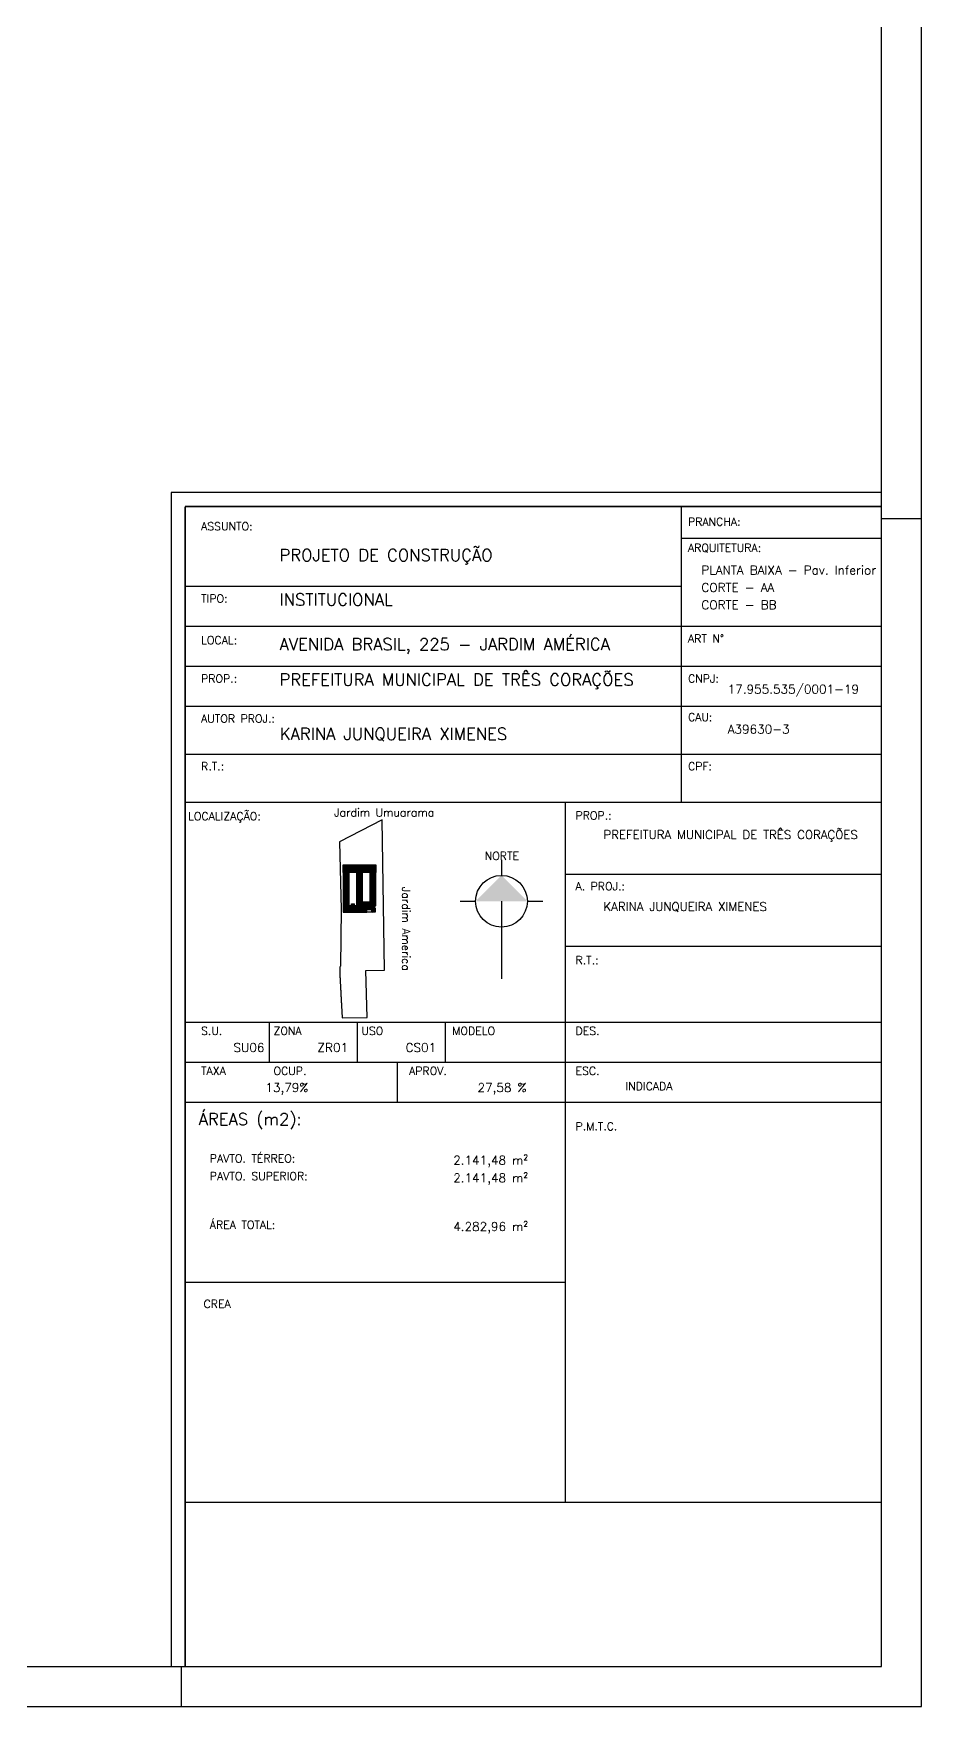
# Model space of a CAD drawing. Header units: inches. Extents: x 1211 to 1586, y 4594 to 4984.
# Drawn here: x 1363.74 to 1385.93, y 4593.59 to 4635.41 of the extents above; entities that cross this region are included whole.
import ezdxf

# ---------------------------------------------------------------- set-up
doc = ezdxf.new("R2010")
doc.units = ezdxf.units.IN
doc.header["$MEASUREMENT"] = 0
doc.linetypes.add('CERCA', pattern=[9.4, 8, -0.7, 0, -0.7])
for name, color, linetype in [('0.4', 8, 'Continuous'), ('0.8', 8, 'Continuous'), ('1', 1, 'Continuous'), ('Block2', 2, 'Continuous'), ('LINHAS', 2, 'Continuous'), ('PORTAS', 1, 'Continuous'), ('S2MARGF', 4, 'Continuous'), ('S2MARGG', 13, 'Continuous'), ('TEXTO', 8, 'Continuous')]:
    doc.layers.add(name, color=color, linetype=linetype)
doc.styles.add('ROMANS', font='romans', dxfattribs={"height": 0.2})

# ---------------------------------------------------------------- blocks, each defined once
blk = doc.blocks.new('Norte02')
at = {"layer": 'Block2'}
for p, q in [((0, 983), (0, 855)), ((-342, 641), (-214, 641)), ((0, 641), (0, 0)), ((214, 641), (342, 641))]:
    blk.add_line(p, q, dxfattribs=at)
blk.add_circle((0, 641), 214, dxfattribs=at)
blk.add_solid([(-214, 641), (0, 855), (214, 641)], dxfattribs=at)

msp = doc.modelspace()

# ---------------------------------------------------------------- hatches: boundary and pattern name
at = {"layer": '0.4'}
h = msp.add_hatch(dxfattribs=at)
h.set_pattern_fill('ANSI32,_O', color=8, scale=0.001094, angle=225)
h.set_pattern_definition([(270, (1371.986152, 4614.463634), (0.01041797, -5e-18), []), (270, (1371.982679, 4614.460161), (0.01041797, -5e-18), [])])
h.paths.add_polyline_path([(1372.2868, 4614.4379), (1372.2868, 4614.5317), (1371.4813, 4614.5317), (1371.4813, 4614.4379)])
h.paths.add_polyline_path([(1372.2868, 4614.5348), (1372.2868, 4614.6285), (1371.4813, 4614.6285), (1371.4813, 4614.5348)])
h.paths.add_polyline_path([(1372.2868, 4613.6106), (1372.2868, 4613.6965), (1371.9602, 4613.6965), (1371.9602, 4613.6106)])
h.paths.add_polyline_path([(1372.1964, 4613.6401), (1372.1618, 4613.6226), (1372.1272, 4613.6401), (1372.1618, 4613.6313)], flags=16)
h.paths.add_polyline_path([(1372.254, 4613.5519), (1372.254, 4613.6074), (1372.0696, 4613.6074), (1372.0696, 4613.5129), (1372.1867, 4613.5129), (1372.1867, 4613.5519)])
h.paths.add_polyline_path([(1372.0673, 4613.5293), (1372.0673, 4613.6051), (1371.9602, 4613.6051), (1371.4813, 4613.6051), (1371.4813, 4613.5293)])
h.paths.add_polyline_path([(1371.8089, 4613.5619), (1371.7743, 4613.5444), (1371.7397, 4613.5619), (1371.7743, 4613.5532)], flags=16)
h.paths.add_polyline_path([(1371.4813, 4613.5262), (1371.4813, 4613.4504), (1372.0673, 4613.4504), (1372.0673, 4613.5262)])
h.paths.add_polyline_path([(1371.8089, 4613.4949), (1371.7743, 4613.5036), (1371.7397, 4613.4949), (1371.7743, 4613.5124)], flags=16)
h.paths.add_polyline_path([(1372.1967, 4613.6376), (1372.1269, 4613.6376), (1372.1269, 4613.6559), (1372.1967, 4613.6559)], flags=24)
h.paths.add_polyline_path([(1372.1967, 4613.5591), (1372.1269, 4613.5591), (1372.1269, 4613.5774), (1372.1967, 4613.5774)], flags=24)
h.paths.add_polyline_path([(1371.8092, 4613.5595), (1371.7394, 4613.5595), (1371.7394, 4613.5778), (1371.8092, 4613.5778)], flags=24)
h.paths.add_polyline_path([(1371.8092, 4613.481), (1371.7394, 4613.481), (1371.7394, 4613.4993), (1371.8092, 4613.4993)], flags=24)
h.paths.add_polyline_path([(1371.919, 4614.4864), (1371.8492, 4614.4864), (1371.8492, 4614.5047), (1371.919, 4614.5047)], flags=24)
h.paths.add_polyline_path([(1371.919, 4614.565), (1371.8492, 4614.565), (1371.8492, 4614.5833), (1371.919, 4614.5833)], flags=24)
h = msp.add_hatch(dxfattribs=at)
h.set_pattern_fill('ANSI32', color=8, scale=0.001094, angle=-45)
h.set_pattern_definition([(360, (1362.159818, 4644.941748), (3e-18, 0.0104179687), []), (360, (1362.16329, 4644.938275), (3e-18, 0.0104179687), [])])
h.paths.add_polyline_path([(1372.2868, 4613.6989), (1372.2868, 4614.4332), (1372.2165, 4614.4332), (1372.2165, 4613.6989)])
h.paths.add_polyline_path([(1372.2454, 4614.055), (1372.2366, 4614.0203), (1372.2454, 4613.9857), (1372.2278, 4614.0203)], flags=16)
h.paths.add_polyline_path([(1372.2134, 4613.6989), (1372.2134, 4614.4332), (1372.1431, 4614.4332), (1372.1431, 4613.6989)])
h.paths.add_polyline_path([(1372.1783, 4614.055), (1372.1958, 4614.0203), (1372.1783, 4613.9857), (1372.187, 4614.0203)], flags=16)
h.paths.add_polyline_path([(1371.9579, 4613.6074), (1371.9579, 4614.4332), (1371.8876, 4614.4332), (1371.8876, 4613.6074)])
h.paths.add_polyline_path([(1371.9196, 4613.9857), (1371.9021, 4614.0203), (1371.9196, 4614.055), (1371.9108, 4614.0203)], flags=16)
h.paths.add_polyline_path([(1371.8845, 4613.6074), (1371.8845, 4614.4332), (1371.8142, 4614.4332), (1371.8142, 4613.6074)])
h.paths.add_polyline_path([(1371.8525, 4613.9857), (1371.8612, 4614.0203), (1371.8525, 4614.055), (1371.87, 4614.0203)], flags=16)
h.paths.add_polyline_path([(1371.6235, 4613.6074), (1371.6235, 4614.4332), (1371.554, 4614.4332), (1371.554, 4613.6074)])
h.paths.add_polyline_path([(1371.586, 4613.9857), (1371.5685, 4614.0203), (1371.586, 4614.055), (1371.5772, 4614.0203)], flags=16)
h.paths.add_polyline_path([(1371.5509, 4613.6074), (1371.5509, 4614.4332), (1371.4813, 4614.4332), (1371.4813, 4613.6074)])
h.paths.add_polyline_path([(1371.5189, 4613.9857), (1371.5276, 4614.0203), (1371.5189, 4614.055), (1371.5364, 4614.0203)], flags=16)
h.paths.add_polyline_path([(1372.2692, 4613.452), (1372.2692, 4613.5495), (1372.1906, 4613.5495), (1372.1906, 4613.4817, 0.4142136), (1372.2202, 4613.452)])
h.paths.add_polyline_path([(1372.2269, 4613.5192), (1372.2223, 4613.501), (1372.2269, 4613.4829), (1372.2177, 4613.501)], flags=16)
h.paths.add_polyline_path([(1372.2415, 4614.0554), (1372.2415, 4613.9854), (1372.2626, 4613.9854), (1372.2626, 4614.0554)], flags=24)
h.paths.add_polyline_path([(1372.1609, 4614.0554), (1372.1609, 4613.9854), (1372.1821, 4613.9854), (1372.1821, 4614.0554)], flags=24)
h.paths.add_polyline_path([(1371.9157, 4614.0554), (1371.9157, 4613.9854), (1371.9368, 4613.9854), (1371.9368, 4614.0554)], flags=24)
h.paths.add_polyline_path([(1371.8351, 4614.0554), (1371.8351, 4613.9854), (1371.8563, 4613.9854), (1371.8563, 4614.0554)], flags=24)
h.paths.add_polyline_path([(1371.5821, 4614.0554), (1371.5821, 4613.9854), (1371.6032, 4613.9854), (1371.6032, 4614.0554)], flags=24)
h.paths.add_polyline_path([(1371.5016, 4614.0554), (1371.5016, 4613.9854), (1371.5227, 4613.9854), (1371.5227, 4614.0554)], flags=24)
h.paths.add_polyline_path([(1372.2248, 4613.5194), (1372.2248, 4613.4828), (1372.2359, 4613.4828), (1372.2359, 4613.5194)], flags=24)
at = {"layer": '0.8'}
h = msp.add_hatch(dxfattribs=at)
h.set_pattern_fill('ANSI32', color=8, scale=0.002188, angle=225)
h.set_pattern_definition([(270, (1352.030484, 4681.427429), (0.0208359375, -9e-18), []), (270, (1352.023539, 4681.420483), (0.0208359375, -9e-18), [])])
h.paths.add_polyline_path([(1371.7528, 4613.6559), (1371.6864, 4613.6559), (1371.6864, 4613.6074), (1371.7528, 4613.6074)])
h.paths.add_polyline_path([(1371.7372, 4613.6314), (1371.702, 4613.6314), (1371.702, 4613.6406), (1371.7372, 4613.6406)], flags=24)
at = {"layer": '1'}
for points in [[(1371.8841, 4614.5587), (1371.8494, 4614.5674), (1371.8841, 4614.5499), (1371.9187, 4614.5674)], [(1371.8841, 4614.5091), (1371.8494, 4614.5003), (1371.8841, 4614.5178), (1371.9187, 4614.5003)], [(1371.5276, 4614.0203), (1371.5189, 4613.9857), (1371.5364, 4614.0203), (1371.5189, 4614.055)], [(1371.5772, 4614.0203), (1371.586, 4613.9857), (1371.5685, 4614.0203), (1371.586, 4614.055)], [(1371.8612, 4614.0203), (1371.8525, 4613.9857), (1371.87, 4614.0203), (1371.8525, 4614.055)], [(1371.9108, 4614.0203), (1371.9196, 4613.9857), (1371.9021, 4614.0203), (1371.9196, 4614.055)], [(1372.187, 4614.0203), (1372.1783, 4613.9857), (1372.1958, 4614.0203), (1372.1783, 4614.055)], [(1372.2366, 4614.0203), (1372.2454, 4613.9857), (1372.2278, 4614.0203), (1372.2454, 4614.055)], [(1371.7196, 4613.6282), (1371.7022, 4613.6326), (1371.7196, 4613.6238), (1371.7371, 4613.6326)], [(1371.7743, 4613.5532), (1371.7397, 4613.5619), (1371.7743, 4613.5444), (1371.8089, 4613.5619)], [(1371.7743, 4613.5036), (1371.7397, 4613.4949), (1371.7743, 4613.5124), (1371.8089, 4613.4949)], [(1372.1618, 4613.6313), (1372.1272, 4613.6401), (1372.1618, 4613.6226), (1372.1964, 4613.6401)], [(1372.1618, 4613.5817), (1372.1272, 4613.573), (1372.1618, 4613.5905), (1372.1964, 4613.573)], [(1372.2223, 4613.501), (1372.2269, 4613.4829), (1372.2177, 4613.501), (1372.2269, 4613.5192)]]:
    msp.add_hatch(color=8, dxfattribs=at).paths.add_polyline_path(points)

# ---------------------------------------------------------------- linework, layer by layer
at = {"layer": '1', "color": 8}
for p, q in [((1371.479, 4614.6309), (1372.2892, 4614.6309)), ((1371.479, 4614.4356), (1371.479, 4614.6309)), ((1372.2892, 4614.4356), (1371.479, 4614.4356)), ((1371.4813, 4614.6285), (1372.2868, 4614.6285)), ((1371.4813, 4614.4379), (1371.4813, 4614.6285)), ((1372.2868, 4614.5348), (1371.4813, 4614.5348)), ((1372.2868, 4614.5332), (1371.4813, 4614.5332)), ((1372.2868, 4614.5317), (1371.4813, 4614.5317)), ((1372.2868, 4614.4379), (1371.4813, 4614.4379)), ((1371.6235, 4614.4332), (1371.4813, 4614.4332)), ((1371.4813, 4614.4332), (1371.4813, 4613.6074)), ((1371.5509, 4614.4332), (1371.5509, 4613.6074)), ((1371.5524, 4614.4332), (1371.5524, 4613.6074)), ((1371.554, 4614.4332), (1371.554, 4613.6074)), ((1371.6235, 4613.6074), (1371.6235, 4614.4332)), ((1371.9579, 4614.4332), (1371.8142, 4614.4332)), ((1371.8142, 4614.4332), (1371.8142, 4613.6074)), ((1371.8494, 4614.5003), (1371.8841, 4614.5091)), ((1371.8845, 4614.4332), (1371.8845, 4613.6074)), ((1371.886, 4614.4332), (1371.886, 4613.6074)), ((1371.8876, 4614.4332), (1371.8876, 4613.6074)), ((1371.9579, 4613.6074), (1371.9579, 4614.4332)), ((1372.2868, 4614.4332), (1372.1431, 4614.4332)), ((1372.1431, 4614.4332), (1372.1431, 4613.6989)), ((1372.2134, 4614.4332), (1372.2134, 4613.6989)), ((1372.2149, 4614.4332), (1372.2149, 4613.6989)), ((1372.2165, 4614.4332), (1372.2165, 4613.6989)), ((1372.2868, 4614.6285), (1372.2868, 4614.4379)), ((1372.2868, 4613.6989), (1372.2868, 4614.4332)), ((1372.2892, 4614.6309), (1372.2892, 4614.4356)), ((1371.5276, 4614.0203), (1371.5189, 4614.055)), ((1371.5364, 4614.0203), (1371.5189, 4614.055)), ((1371.5189, 4613.9857), (1371.5276, 4614.0203)), ((1371.5364, 4614.0203), (1371.5189, 4613.9857)), ((1371.5685, 4614.0203), (1371.586, 4614.055)), ((1371.5685, 4614.0203), (1371.586, 4613.9857)), ((1371.5772, 4614.0203), (1371.586, 4614.055)), ((1371.586, 4613.9857), (1371.5772, 4614.0203)), ((1371.8612, 4614.0203), (1371.8525, 4614.055)), ((1371.87, 4614.0203), (1371.8525, 4614.055)), ((1371.8525, 4613.9857), (1371.8612, 4614.0203)), ((1371.87, 4614.0203), (1371.8525, 4613.9857)), ((1371.9021, 4614.0203), (1371.9196, 4614.055)), ((1371.9021, 4614.0203), (1371.9196, 4613.9857)), ((1371.9108, 4614.0203), (1371.9196, 4614.055)), ((1371.9196, 4613.9857), (1371.9108, 4614.0203)), ((1372.187, 4614.0203), (1372.1783, 4614.055)), ((1372.1958, 4614.0203), (1372.1783, 4614.055)), ((1372.1783, 4613.9857), (1372.187, 4614.0203)), ((1372.1958, 4614.0203), (1372.1783, 4613.9857)), ((1372.2278, 4614.0203), (1372.2454, 4614.055)), ((1372.2278, 4614.0203), (1372.2454, 4613.9857)), ((1372.2366, 4614.0203), (1372.2454, 4614.055)), ((1372.2454, 4613.9857), (1372.2366, 4614.0203)), ((1372.0673, 4613.5293), (1371.4813, 4613.5293)), ((1372.0673, 4613.5278), (1371.4813, 4613.5278)), ((1372.0673, 4613.5262), (1371.4813, 4613.5262)), ((1371.6841, 4613.6582), (1371.7552, 4613.6582)), ((1371.6841, 4613.6074), (1371.6841, 4613.6582)), ((1371.6864, 4613.6559), (1371.7528, 4613.6559)), ((1371.6864, 4613.6074), (1371.6864, 4613.6559)), ((1371.7022, 4613.6326), (1371.7196, 4613.6282)), ((1371.7196, 4613.6238), (1371.7022, 4613.6326)), ((1371.7196, 4613.6282), (1371.7371, 4613.6326)), ((1371.7196, 4613.6238), (1371.7371, 4613.6326)), ((1371.7397, 4613.5619), (1371.7743, 4613.5532)), ((1371.7743, 4613.5444), (1371.7397, 4613.5619)), ((1371.7743, 4613.5124), (1371.7397, 4613.4949)), ((1371.7397, 4613.4949), (1371.7743, 4613.5036)), ((1371.7528, 4613.6074), (1371.7528, 4613.6559)), ((1371.7552, 4613.6074), (1371.7552, 4613.6582)), ((1371.7743, 4613.5532), (1371.8089, 4613.5619)), ((1371.7743, 4613.5444), (1371.8089, 4613.5619)), ((1371.7743, 4613.5124), (1371.8089, 4613.4949)), ((1371.7743, 4613.5036), (1371.8089, 4613.4949)), ((1371.9602, 4613.6989), (1371.9602, 4613.6074)), ((1372.2892, 4613.6989), (1371.9602, 4613.6989)), ((1372.2868, 4613.6965), (1371.9602, 4613.6965)), ((1372.2868, 4613.6106), (1371.9602, 4613.6106)), ((1372.254, 4613.609), (1371.9602, 4613.609)), ((1371.9602, 4613.6074), (1372.0696, 4613.6074)), ((1372.0696, 4613.6074), (1372.0696, 4613.5106)), ((1372.254, 4613.6074), (1372.0696, 4613.6074)), ((1372.0696, 4613.5129), (1372.1867, 4613.5129)), ((1372.0696, 4613.5106), (1372.1867, 4613.5106)), ((1372.2202, 4613.4504), (1372.0696, 4613.4504)), ((1372.2202, 4613.4481), (1372.0696, 4613.4481)), ((1372.1272, 4613.6401), (1372.1618, 4613.6313)), ((1372.1618, 4613.6226), (1372.1272, 4613.6401)), ((1372.1618, 4613.5905), (1372.1272, 4613.573)), ((1372.1272, 4613.573), (1372.1618, 4613.5817)), ((1372.1618, 4613.6313), (1372.1964, 4613.6401)), ((1372.1618, 4613.6226), (1372.1964, 4613.6401)), ((1372.1618, 4613.5905), (1372.1964, 4613.573)), ((1372.1618, 4613.5817), (1372.1964, 4613.573)), ((1372.1867, 4613.5129), (1372.1867, 4613.5519)), ((1372.1867, 4613.5519), (1372.254, 4613.5519)), ((1372.1867, 4613.5106), (1372.1867, 4613.4817)), ((1372.189, 4613.4817), (1372.189, 4613.5495)), ((1372.189, 4613.5495), (1372.2692, 4613.5495)), ((1372.1906, 4613.4817), (1372.1906, 4613.5495)), ((1372.2177, 4613.501), (1372.2269, 4613.5192)), ((1372.2177, 4613.501), (1372.2269, 4613.4829)), ((1372.2223, 4613.501), (1372.2269, 4613.5192)), ((1372.2269, 4613.4829), (1372.2223, 4613.501)), ((1372.254, 4613.5519), (1372.254, 4613.609)), ((1372.254, 4613.609), (1372.2868, 4613.609)), ((1372.2563, 4613.5519), (1372.2563, 4613.6067)), ((1372.2563, 4613.6067), (1372.2892, 4613.6067)), ((1372.2563, 4613.5519), (1372.2715, 4613.5519)), ((1372.2868, 4613.609), (1372.2868, 4613.6965)), ((1372.2892, 4613.6067), (1372.2892, 4613.6989))]:
    msp.add_line(p, q, dxfattribs=at)
at = {"layer": '1'}
msp.add_lwpolyline([(1371.452, 4610.8054), (1372.0752, 4610.8106), (1372.0445, 4611.9881), (1372.5119, 4611.9974), (1372.4484, 4615.7569), (1371.3859, 4615.207), (1371.4224, 4613.515), (1371.4061, 4612.0924), (1371.399, 4612.0867), (1371.3951, 4612.0717), (1371.3926, 4612.0523), (1371.3913, 4612.0373), (1371.3905, 4612.0222), (1371.3896, 4612.007), (1371.3898, 4611.9919), (1371.3903, 4611.9768), (1371.3909, 4611.9617), (1371.3914, 4611.9465), (1371.3919, 4611.9314), (1371.3925, 4611.9163), (1371.3931, 4611.9012), (1371.3938, 4611.8861), (1371.3943, 4611.8747), (1371.3945, 4611.8709), (1371.3951, 4611.8558), (1371.3958, 4611.8407), (1371.3965, 4611.8244), (1371.398, 4611.7954), (1371.3987, 4611.7802), (1371.3987, 4611.7651), (1371.4002, 4611.75), (1371.401, 4611.7349), (1371.4017, 4611.7198), (1371.4025, 4611.7047), (1371.4033, 4611.6895), (1371.4041, 4611.6744), (1371.4049, 4611.6593), (1371.4058, 4611.6442), (1371.4066, 4611.6291), (1371.4074, 4611.614), (1371.4082, 4611.5989), (1371.409, 4611.5838), (1371.4098, 4611.5687), (1371.4107, 4611.5535), (1371.4115, 4611.5384), (1371.4124, 4611.5233), (1371.4132, 4611.5082), (1371.414, 4611.4931), (1371.4149, 4611.478), (1371.4157, 4611.4629), (1371.4164, 4611.4478), (1371.4172, 4611.4326), (1371.418, 4611.4175), (1371.4188, 4611.4024), (1371.4195, 4611.3873), (1371.4203, 4611.3722), (1371.4211, 4611.3571), (1371.4218, 4611.342), (1371.4226, 4611.3268), (1371.4234, 4611.3117), (1371.4242, 4611.2966), (1371.425, 4611.2815), (1371.4258, 4611.2664), (1371.4266, 4611.2513), (1371.4266, 4611.2362), (1371.4281, 4611.2211), (1371.4289, 4611.2059), (1371.4297, 4611.1908), (1371.4305, 4611.1757), (1371.4314, 4611.1606), (1371.4322, 4611.1455), (1371.4338, 4611.1153), (1371.452, 4610.8054)], dxfattribs=at)
at = {"layer": '1', "color": 8}
for points in [[(1371.6259, 4614.4356), (1371.479, 4614.4356), (1371.479, 4613.6074), (1371.6259, 4613.6074), (1371.6259, 4614.4356)], [(1371.9602, 4614.4332), (1371.9602, 4614.4356), (1371.8118, 4614.4356), (1371.8118, 4613.6074), (1371.9602, 4613.6074), (1371.9602, 4614.4356)], [(1371.9602, 4613.6074), (1371.479, 4613.6074), (1371.479, 4613.4481), (1372.0461, 4613.4481), (1372.0696, 4613.4481), (1372.0696, 4613.6074), (1371.9602, 4613.6074)], [(1372.2715, 4613.5519), (1372.2715, 4613.4481), (1372.2202, 4613.4481)], [(1372.2692, 4613.5495), (1372.2692, 4613.4504), (1372.2202, 4613.4504)], [(1372.2692, 4613.452), (1372.2202, 4613.452)]]:
    msp.add_lwpolyline(points, dxfattribs=at)
for points in [[(1372.2892, 4613.6989), (1372.2892, 4614.4356), (1372.1407, 4614.4356), (1372.1407, 4613.6989)], [(1371.9602, 4613.6051), (1371.4813, 4613.6051), (1371.4813, 4613.4504), (1372.0461, 4613.4504), (1372.0673, 4613.4504), (1372.0673, 4613.6051)]]:
    msp.add_lwpolyline(points, close=True, dxfattribs=at)
for radius in [0.0336, 0.0312, 0.0297]:
    msp.add_arc((1372.2202, 4613.4817), radius, 180, 270, dxfattribs=at)
at = {"layer": 'LINHAS', "color": 7}
for p, q in [((1384.926, 4623.9372), (1367.176, 4623.9372)), ((1367.176, 4623.9372), (1367.176, 4594.5872)), ((1379.926, 4616.1872), (1379.926, 4623.5872)), ((1384.926, 4622.7872), (1379.926, 4622.7872)), ((1379.926, 4621.5872), (1367.526, 4621.5872)), ((1384.926, 4620.5872), (1367.526, 4620.5872)), ((1384.926, 4619.5872), (1367.526, 4619.5872)), ((1384.926, 4618.5872), (1367.526, 4618.5872)), ((1384.926, 4617.3872), (1367.526, 4617.3872)), ((1384.926, 4616.1872), (1367.526, 4616.1872)), ((1377.026, 4616.1872), (1377.026, 4598.6872)), ((1384.926, 4614.3872), (1377.026, 4614.3872)), ((1384.926, 4612.5872), (1377.026, 4612.5872)), ((1384.926, 4610.6872), (1367.526, 4610.6872)), ((1369.626, 4610.6872), (1369.626, 4609.6872)), ((1371.826, 4610.6872), (1371.826, 4609.6872)), ((1374.026, 4610.6872), (1374.026, 4609.6872)), ((1384.926, 4609.6872), (1367.526, 4609.6872)), ((1372.826, 4609.6872), (1372.826, 4608.6872)), ((1384.926, 4608.6872), (1367.526, 4608.6872)), ((1377.026, 4604.1872), (1367.526, 4604.1872)), ((1384.926, 4598.6872), (1367.526, 4598.6872))]:
    msp.add_line(p, q, dxfattribs=at)
at = {"layer": 'LINHAS', "color": 7, "const_width": 0.04}
for points in [[(1367.526, 4623.5872), (1367.526, 4594.5872)], [(1384.926, 4623.5872), (1367.526, 4623.5872)]]:
    msp.add_lwpolyline(points, dxfattribs=at)
at = {"layer": 'S2MARGF'}
for p, q in [((1384.926, 4623.2872), (1385.926, 4623.2872)), ((1367.426, 4594.5872), (1367.426, 4593.5872))]:
    msp.add_line(p, q, dxfattribs=at)
msp.add_lwpolyline([(1280.526, 4593.5872), (1385.926, 4593.5872), (1385.926, 4677.6872), (1280.526, 4677.6872)], close=True, dxfattribs=at)
at = {"layer": 'S2MARGG'}
for p, q in [((1384.926, 4594.5872), (1384.926, 4676.6872)), ((1283.026, 4594.5872), (1384.926, 4594.5872))]:
    msp.add_line(p, q, dxfattribs=at)

# ---------------------------------------------------------------- block references
at = {"layer": 'PORTAS', "linetype": 'CERCA', "xscale": 0.003020305089194153, "yscale": 0.003020305089194153, "zscale": 0.003020305089194153}
msp.add_blockref('Norte02', (1375.4316, 4611.7835), dxfattribs=at)

# ---------------------------------------------------------------- texts
at = {"style": 'ROMANS'}
for s, p in [('17.955.535/0001-19', (1381.0833, 4618.9095)), ('A39630-3', (1381.0833, 4617.9095))]:
    msp.add_text(s, height=0.22, dxfattribs=at).set_placement(p)
at = {"layer": '1', "color": 8}
for insert, char_height, width, attachment_point, rotation in [((1371.8841, 4614.5664), 0.005653, 0.098181, 2, 180), ((1371.8841, 4614.5013), 0.005653, 0.098181, 8, 180), ((1371.5199, 4614.0203), 0.005653, 0.098181, 2, 270), ((1371.585, 4614.0203), 0.005653, 0.098181, 8, 270), ((1371.8535, 4614.0203), 0.005653, 0.098181, 2, 270), ((1371.9186, 4614.0203), 0.005653, 0.098181, 8, 270), ((1372.1793, 4614.0203), 0.005653, 0.098181, 2, 270), ((1372.2443, 4614.0203), 0.005653, 0.098181, 8, 270), ((1371.7196, 4613.6321), 0.002847, 0.049455, 2, 180), ((1371.7743, 4613.5609), 0.005653, 0.098181, 2, 180), ((1371.7743, 4613.4959), 0.005653, 0.098181, 8, 180), ((1372.1618, 4613.639), 0.005653, 0.098181, 2, 180), ((1372.1618, 4613.574), 0.005653, 0.098181, 8, 180), ((1372.2264, 4613.501), 0.002961, 0.051422, 8, 270)]:
    msp.add_mtext('TELHA METALICA\\Pi = 10%', dxfattribs=dict(at, insert=insert, char_height=char_height, width=width, attachment_point=attachment_point, rotation=rotation))
at = {"layer": 'TEXTO', "color": 7, "style": 'ROMANS'}
for s, height, p in [('ASSUNTO:', 0.2, (1367.9262, 4622.9925)), ('PRANCHA:', 0.2, (1380.0913, 4623.1079)), ('ARQUITETURA:', 0.2, (1380.0913, 4622.4541)), ('PROJETO DE CONSTRUÇÃO', 0.3, (1369.8861, 4622.2234)), ('PLANTA BAIXA - Pav. Inferior', 0.22, (1380.4261, 4621.8876)), ('INSTITUCIONAL', 0.3, (1369.8861, 4621.1095)), ('CORTE - AA ', 0.22, (1380.4261, 4621.4531)), ('TIPO:', 0.2, (1367.9262, 4621.1851)), ('CORTE - BB', 0.22, (1380.4261, 4621.0187)), ('LOCAL:', 0.2, (1367.9262, 4620.1467)), ('AVENIDA BRASIL, 225 - JARDIM AMÉRICA', 0.3, (1369.8861, 4619.9943)), ('ART N%%d', 0.2, (1380.0913, 4620.1852)), ('PROP.:', 0.2, (1367.9262, 4619.1853)), ('PREFEITURA MUNICIPAL DE TRÊS CORAÇÕES', 0.3, (1369.8861, 4619.1095)), ('CNPJ:', 0.2, (1380.0913, 4619.1853)), ('AUTOR PROJ.:', 0.2, (1367.9262, 4618.1855)), ('KARINA JUNQUEIRA XIMENES ', 0.3, (1369.8916, 4617.7519)), ('CAU:', 0.2, (1380.0913, 4618.2239)), ('R.T.:', 0.2, (1367.9262, 4616.9933)), ('CPF:', 0.2, (1380.0913, 4616.9933)), ('LOCALIZAÇÃO:', 0.2, (1367.6002, 4615.7447)), ('Jardim Umuarama', 0.2, (1371.2489, 4615.8365, -0.0011)), ('PROP.:', 0.2, (1377.2811, 4615.7627)), ('PREFEITURA MUNICIPAL DE TRÊS CORAÇÕES', 0.215464, (1377.9803, 4615.2771)), ('NORTE', 0.2, (1375.0128, 4614.752)), ('A. PROJ.:', 0.2, (1377.2811, 4613.9937)), ('KARINA JUNQUEIRA XIMENES', 0.215464, (1377.9803, 4613.4771)), ('R.T.:', 0.2, (1377.2811, 4612.1478)), ('S.U.', 0.2, (1367.9262, 4610.3788)), ('ZONA', 0.2, (1369.7356, 4610.3788)), ('USO', 0.2, (1371.9299, 4610.3788)), ('MODELO', 0.2, (1374.2013, 4610.3788)), ('DES.', 0.2, (1377.2811, 4610.3788)), ('SU06', 0.22, (1368.7355, 4609.9514)), ('ZR01', 0.22, (1370.8355, 4609.9514)), ('CS01', 0.22, (1373.0355, 4609.9514)), ('TAXA', 0.2, (1367.9262, 4609.379)), ('OCUP.', 0.2, (1369.7356, 4609.379)), ('APROV.', 0.2, (1373.1233, 4609.379)), ('ESC.', 0.2, (1377.2811, 4609.379)), ('13,79%%%', 0.22, (1369.533, 4608.9514)), ('13,79%%%', 0.22, (1369.533, 4608.9514)), ('27,58 %%%', 0.22, (1374.833, 4608.9514)), ('INDICADA', 0.2, (1378.5288, 4608.9957)), ('ÁREAS (m2):', 0.3, (1367.8667, 4608.1224)), ('P.M.T.C.', 0.2, (1377.2811, 4607.9916)), ('PAVTO. TÉRREO:', 0.2, (1368.1446, 4607.1896)), ('2.141,48 m²', 0.22, (1374.2256, 4607.1349)), ('PAVTO. SUPERIOR:', 0.2, (1368.1446, 4606.7473)), ('2.141,48 m²', 0.22, (1374.2256, 4606.6927)), ('ÁREA TOTAL: ', 0.2, (1368.1446, 4605.5307)), ('4.282,96 m²', 0.22, (1374.2256, 4605.4761)), ('CREA', 0.2, (1367.9896, 4603.552))]:
    msp.add_text(s, height=height, dxfattribs=at).set_placement(p)
msp.add_text('Jardim America', height=0.2, rotation=270, dxfattribs=at).set_placement((1372.9467, 4614.0789, -0.0011))

doc.saveas('drawing.dxf')
